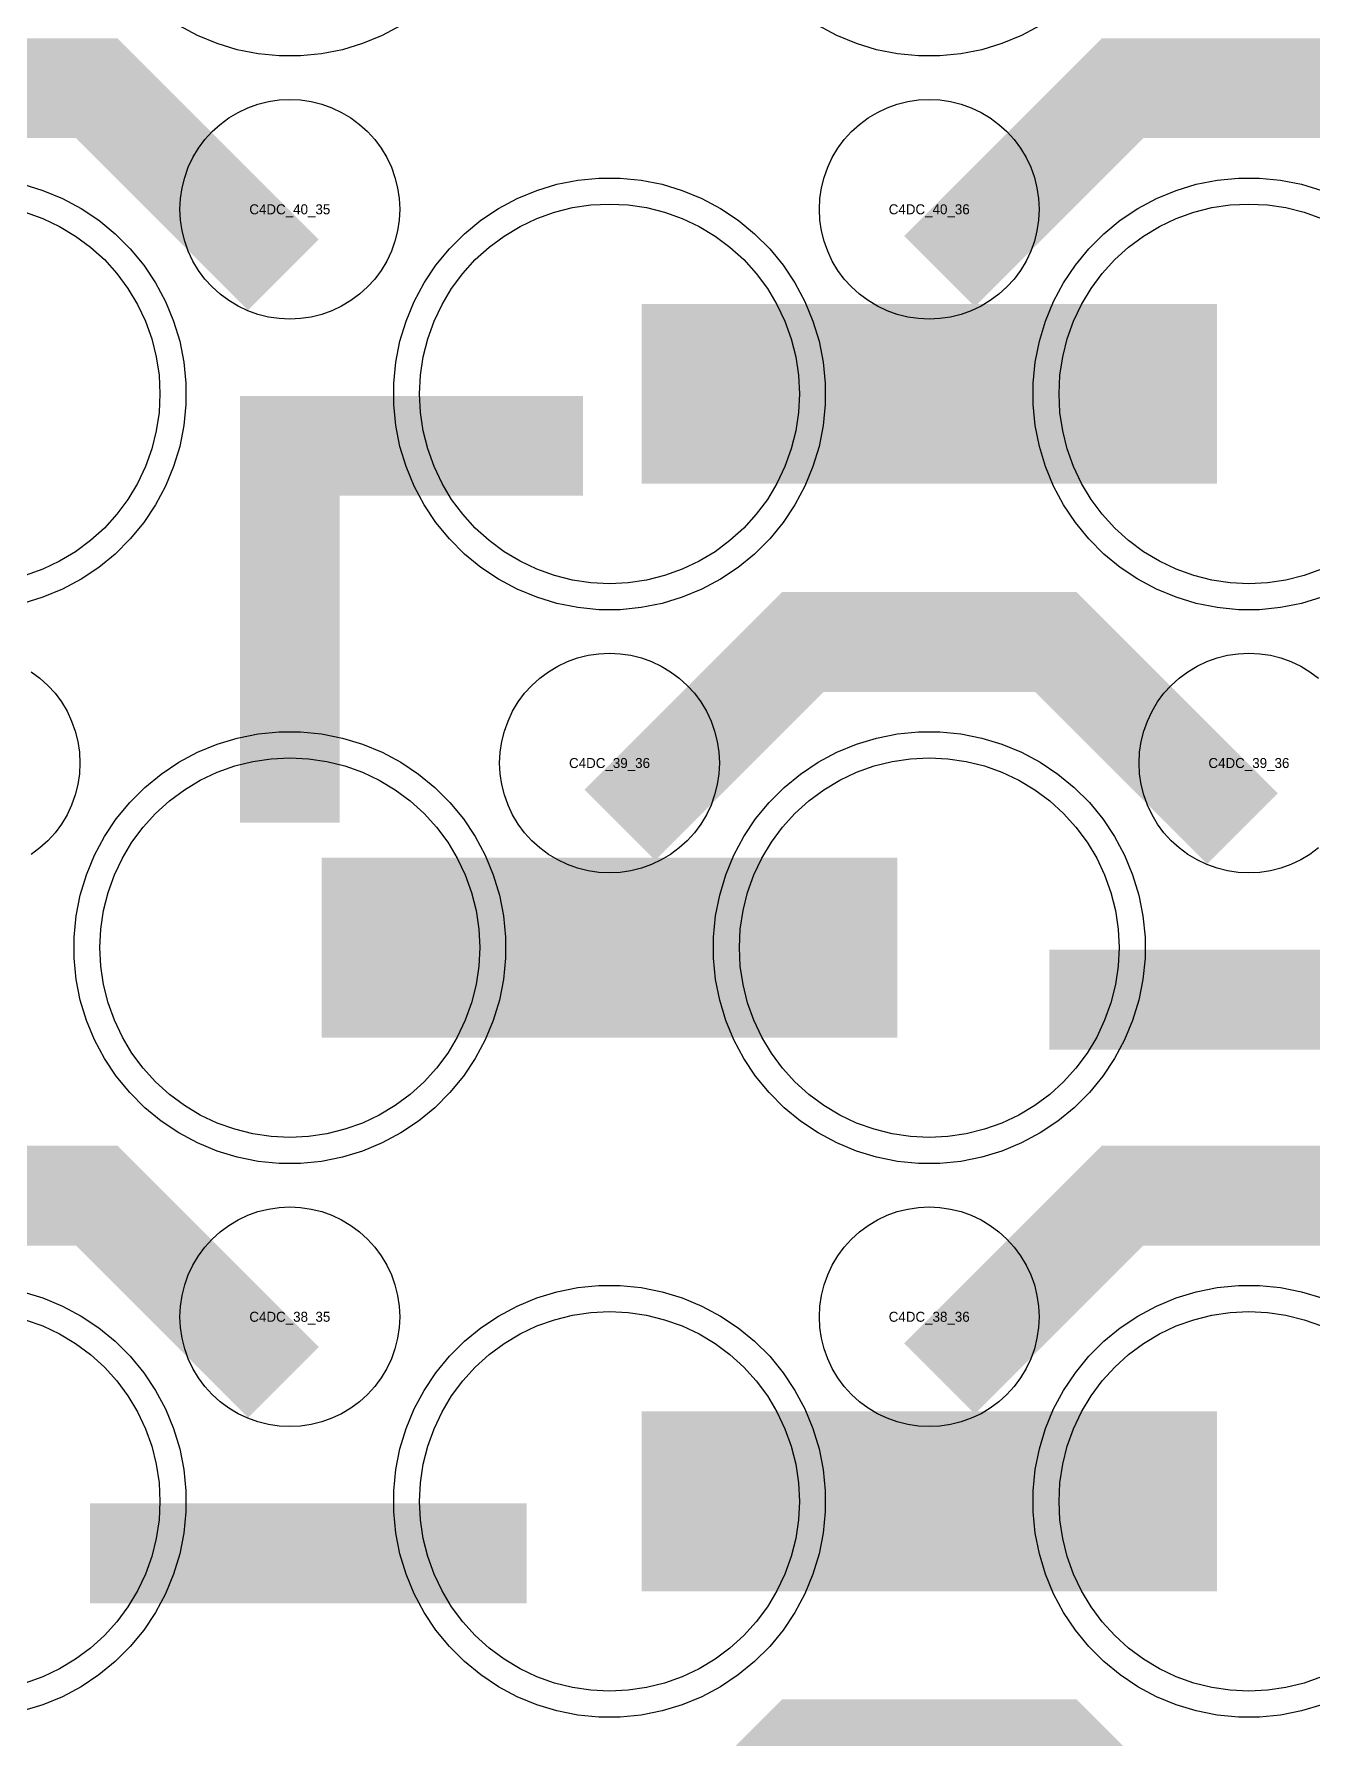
# Model space of a CAD drawing. Extents: x -11880 to 11880, y -14992 to 14992.
# Drawn here: x -624 to -304, y -9633.6 to -9207 of the extents above; entities that cross this region are included whole.
import ezdxf
from ezdxf.enums import TextEntityAlignment as Align

# ---------------------------------------------------------------- set-up
doc = ezdxf.new("R2010")
doc.units = 0
doc.header["$MEASUREMENT"] = 0
for name, color, linetype in [('GDS_775_DT_237', 138, 'CONTINUOUS'), ('RDL1_FS', 34, 'CONTINUOUS'), ('RDL_BS', 160, 'CONTINUOUS')]:
    doc.layers.add(name, color=color, linetype=linetype)

msp = doc.modelspace()

# ---------------------------------------------------------------- linework, layer by layer
at = {"layer": 'RDL1_FS', "color": 241, "true_color": 0xf7abae}
for points in [[(-626.209, -9251.536), (-621.819, -9253.108), (-617.605, -9255.1), (-613.605, -9257.498), (-609.86, -9260.276), (-606.406, -9263.406), (-603.276, -9266.86), (-600.498, -9270.605), (-598.1, -9274.605), (-596.108, -9278.819), (-594.536, -9283.209), (-593.404, -9287.732), (-592.72, -9292.343), (-592.491, -9297), (-592.72, -9301.657), (-593.404, -9306.268), (-594.536, -9310.791), (-596.108, -9315.181), (-598.1, -9319.395), (-600.498, -9323.395), (-603.276, -9327.14), (-606.406, -9330.594), (-609.86, -9333.724), (-613.605, -9336.502), (-617.605, -9338.9), (-621.819, -9340.892), (-626.209, -9342.464)], [(-626.209, -9528.666), (-621.819, -9530.238), (-617.605, -9532.23), (-613.605, -9534.628), (-609.86, -9537.406), (-606.406, -9540.536), (-603.276, -9543.99), (-600.498, -9547.735), (-598.1, -9551.735), (-596.108, -9555.949), (-594.536, -9560.339), (-593.404, -9564.862), (-592.72, -9569.473), (-592.491, -9574.13), (-592.72, -9578.787), (-593.404, -9583.398), (-594.536, -9587.921), (-596.108, -9592.311), (-598.1, -9596.525), (-600.498, -9600.525), (-603.276, -9604.27), (-606.406, -9607.724), (-609.86, -9610.854), (-613.605, -9613.632), (-617.605, -9616.03), (-621.819, -9618.022), (-626.209, -9619.594)], [(-301.819, -9618.022), (-306.209, -9619.594), (-310.732, -9620.726), (-315.343, -9621.41), (-320, -9621.639), (-324.657, -9621.41), (-329.268, -9620.726), (-333.791, -9619.594), (-338.181, -9618.022), (-342.395, -9616.03), (-346.395, -9613.632), (-350.14, -9610.854), (-353.594, -9607.724), (-356.724, -9604.27), (-359.502, -9600.525), (-361.9, -9596.525), (-363.892, -9592.311), (-365.464, -9587.921), (-366.596, -9583.398), (-367.28, -9578.787), (-367.509, -9574.13), (-367.28, -9569.473), (-366.596, -9564.862), (-365.464, -9560.339), (-363.892, -9555.949), (-361.9, -9551.735), (-359.502, -9547.735), (-356.724, -9543.99), (-353.594, -9540.536), (-350.14, -9537.406), (-346.395, -9534.628), (-342.395, -9532.23), (-338.181, -9530.238), (-333.791, -9528.666), (-329.268, -9527.534), (-324.657, -9526.85), (-320, -9526.621), (-315.343, -9526.85), (-310.732, -9527.534), (-306.209, -9528.666), (-301.819, -9530.238)]]:
    msp.add_lwpolyline(points, dxfattribs=at)
at = {"layer": 'RDL1_FS'}
for points in [[(-480, -9344.509), (-484.657, -9344.28), (-489.268, -9343.596), (-493.791, -9342.464), (-498.181, -9340.892), (-502.395, -9338.9), (-506.395, -9336.502), (-510.14, -9333.724), (-513.594, -9330.594), (-516.724, -9327.14), (-519.502, -9323.395), (-521.9, -9319.395), (-523.892, -9315.181), (-525.464, -9310.791), (-526.596, -9306.268), (-527.28, -9301.657), (-527.509, -9297), (-527.28, -9292.343), (-526.596, -9287.732), (-525.464, -9283.209), (-523.892, -9278.819), (-521.9, -9274.605), (-519.502, -9270.605), (-516.724, -9266.86), (-513.594, -9263.406), (-510.14, -9260.276), (-506.395, -9257.498), (-502.395, -9255.1), (-498.181, -9253.108), (-493.791, -9251.536), (-489.268, -9250.404), (-484.657, -9249.72), (-480, -9249.491), (-475.343, -9249.72), (-470.732, -9250.404), (-466.209, -9251.536), (-461.819, -9253.108), (-457.605, -9255.1), (-453.605, -9257.498), (-449.86, -9260.276), (-446.406, -9263.406), (-443.276, -9266.86), (-440.498, -9270.605), (-438.1, -9274.605), (-436.108, -9278.819), (-434.536, -9283.209), (-433.404, -9287.732), (-432.72, -9292.343), (-432.491, -9297), (-432.72, -9301.657), (-433.404, -9306.268), (-434.536, -9310.791), (-436.108, -9315.181), (-438.1, -9319.395), (-440.498, -9323.395), (-443.276, -9327.14), (-446.406, -9330.594), (-449.86, -9333.724), (-453.605, -9336.502), (-457.605, -9338.9), (-461.819, -9340.892), (-466.209, -9342.464), (-470.732, -9343.596), (-475.343, -9344.28)], [(-560, -9483.074), (-564.657, -9482.845), (-569.268, -9482.161), (-573.791, -9481.029), (-578.181, -9479.457), (-582.395, -9477.465), (-586.395, -9475.067), (-590.14, -9472.289), (-593.594, -9469.159), (-596.724, -9465.705), (-599.502, -9461.96), (-601.9, -9457.96), (-603.892, -9453.746), (-605.464, -9449.356), (-606.596, -9444.833), (-607.28, -9440.222), (-607.509, -9435.565), (-607.28, -9430.908), (-606.596, -9426.297), (-605.464, -9421.774), (-603.892, -9417.384), (-601.9, -9413.17), (-599.502, -9409.17), (-596.724, -9405.425), (-593.594, -9401.971), (-590.14, -9398.841), (-586.395, -9396.063), (-582.395, -9393.665), (-578.181, -9391.673), (-573.791, -9390.101), (-569.268, -9388.969), (-564.657, -9388.285), (-560, -9388.056), (-555.343, -9388.285), (-550.732, -9388.969), (-546.209, -9390.101), (-541.819, -9391.673), (-537.605, -9393.665), (-533.605, -9396.063), (-529.86, -9398.841), (-526.406, -9401.971), (-523.276, -9405.425), (-520.498, -9409.17), (-518.1, -9413.17), (-516.108, -9417.384), (-514.536, -9421.774), (-513.404, -9426.297), (-512.72, -9430.908), (-512.491, -9435.565), (-512.72, -9440.222), (-513.404, -9444.833), (-514.536, -9449.356), (-516.108, -9453.746), (-518.1, -9457.96), (-520.498, -9461.96), (-523.276, -9465.705), (-526.406, -9469.159), (-529.86, -9472.289), (-533.605, -9475.067), (-537.605, -9477.465), (-541.819, -9479.457), (-546.209, -9481.029), (-550.732, -9482.161), (-555.343, -9482.845)], [(-400, -9483.074), (-404.657, -9482.845), (-409.268, -9482.161), (-413.791, -9481.029), (-418.181, -9479.457), (-422.395, -9477.465), (-426.395, -9475.067), (-430.14, -9472.289), (-433.594, -9469.159), (-436.724, -9465.705), (-439.502, -9461.96), (-441.9, -9457.96), (-443.892, -9453.746), (-445.464, -9449.356), (-446.596, -9444.833), (-447.28, -9440.222), (-447.509, -9435.565), (-447.28, -9430.908), (-446.596, -9426.297), (-445.464, -9421.774), (-443.892, -9417.384), (-441.9, -9413.17), (-439.502, -9409.17), (-436.724, -9405.425), (-433.594, -9401.971), (-430.14, -9398.841), (-426.395, -9396.063), (-422.395, -9393.665), (-418.181, -9391.673), (-413.791, -9390.101), (-409.268, -9388.969), (-404.657, -9388.285), (-400, -9388.056), (-395.343, -9388.285), (-390.732, -9388.969), (-386.209, -9390.101), (-381.819, -9391.673), (-377.605, -9393.665), (-373.605, -9396.063), (-369.86, -9398.841), (-366.406, -9401.971), (-363.276, -9405.425), (-360.498, -9409.17), (-358.1, -9413.17), (-356.108, -9417.384), (-354.536, -9421.774), (-353.404, -9426.297), (-352.72, -9430.908), (-352.491, -9435.565), (-352.72, -9440.222), (-353.404, -9444.833), (-354.536, -9449.356), (-356.108, -9453.746), (-358.1, -9457.96), (-360.498, -9461.96), (-363.276, -9465.705), (-366.406, -9469.159), (-369.86, -9472.289), (-373.605, -9475.067), (-377.605, -9477.465), (-381.819, -9479.457), (-386.209, -9481.029), (-390.732, -9482.161), (-395.343, -9482.845)]]:
    msp.add_lwpolyline(points, close=True, dxfattribs=at)
msp.add_lwpolyline([(-301.819, -9340.892), (-306.209, -9342.464), (-310.732, -9343.596), (-315.343, -9344.28), (-320, -9344.509), (-324.657, -9344.28), (-329.268, -9343.596), (-333.791, -9342.464), (-338.181, -9340.892), (-342.395, -9338.9), (-346.395, -9336.502), (-350.14, -9333.724), (-353.594, -9330.594), (-356.724, -9327.14), (-359.502, -9323.395), (-361.9, -9319.395), (-363.892, -9315.181), (-365.464, -9310.791), (-366.596, -9306.268), (-367.28, -9301.657), (-367.509, -9297), (-367.28, -9292.343), (-366.596, -9287.732), (-365.464, -9283.209), (-363.892, -9278.819), (-361.9, -9274.605), (-359.502, -9270.605), (-356.724, -9266.86), (-353.594, -9263.406), (-350.14, -9260.276), (-346.395, -9257.498), (-342.395, -9255.1), (-338.181, -9253.108), (-333.791, -9251.536), (-329.268, -9250.404), (-324.657, -9249.72), (-320, -9249.491), (-315.343, -9249.72), (-310.732, -9250.404), (-306.209, -9251.536), (-301.819, -9253.108)], dxfattribs=at)
for points in [[(-471.998, -9297, 45, 45, 0), (-399.998, -9297, 45, 45, 0)], [(-399.998, -9297, 45, 45, 0), (-327.998, -9297, 45, 45, 0)], [(-551.998, -9435.565, 45, 45, 0), (-479.998, -9435.565, 45, 45, 0)], [(-479.998, -9435.565, 45, 45, 0), (-407.998, -9435.565, 45, 45, 0)]]:
    msp.add_lwpolyline(points, format="xyseb", dxfattribs=at)
at = {"layer": 'RDL1_FS', "color": 241, "true_color": 0xf7abae}
msp.add_lwpolyline([(-480, -9621.639), (-484.657, -9621.41), (-489.268, -9620.726), (-493.791, -9619.594), (-498.181, -9618.022), (-502.395, -9616.03), (-506.395, -9613.632), (-510.14, -9610.854), (-513.594, -9607.724), (-516.724, -9604.27), (-519.502, -9600.525), (-521.9, -9596.525), (-523.892, -9592.311), (-525.464, -9587.921), (-526.596, -9583.398), (-527.28, -9578.787), (-527.509, -9574.13), (-527.28, -9569.473), (-526.596, -9564.862), (-525.464, -9560.339), (-523.892, -9555.949), (-521.9, -9551.735), (-519.502, -9547.735), (-516.724, -9543.99), (-513.594, -9540.536), (-510.14, -9537.406), (-506.395, -9534.628), (-502.395, -9532.23), (-498.181, -9530.238), (-493.791, -9528.666), (-489.268, -9527.534), (-484.657, -9526.85), (-480, -9526.621), (-475.343, -9526.85), (-470.732, -9527.534), (-466.209, -9528.666), (-461.819, -9530.238), (-457.605, -9532.23), (-453.605, -9534.628), (-449.86, -9537.406), (-446.406, -9540.536), (-443.276, -9543.99), (-440.498, -9547.735), (-438.1, -9551.735), (-436.108, -9555.949), (-434.536, -9560.339), (-433.404, -9564.862), (-432.72, -9569.473), (-432.491, -9574.13), (-432.72, -9578.787), (-433.404, -9583.398), (-434.536, -9587.921), (-436.108, -9592.311), (-438.1, -9596.525), (-440.498, -9600.525), (-443.276, -9604.27), (-446.406, -9607.724), (-449.86, -9610.854), (-453.605, -9613.632), (-457.605, -9616.03), (-461.819, -9618.022), (-466.209, -9619.594), (-470.732, -9620.726), (-475.343, -9621.41)], close=True, dxfattribs=at)
for points in [[(-471.998, -9574.13, 45, 45, 0), (-399.998, -9574.13, 45, 45, 0)], [(-399.998, -9574.13, 45, 45, 0), (-327.998, -9574.13, 45, 45, 0)]]:
    msp.add_lwpolyline(points, format="xyseb", dxfattribs=at)
at = {"layer": 'RDL_BS', "color": 241, "true_color": 0xf7abae}
for points in [[(-532.223, -9204.818), (-536.885, -9207.31), (-541.795, -9209.341), (-546.835, -9210.872), (-552.062, -9211.918), (-557.356, -9212.435), (-562.644, -9212.435), (-567.938, -9211.918), (-573.165, -9210.872), (-578.205, -9209.341), (-583.115, -9207.31), (-587.777, -9204.818)], [(-372.223, -9204.818), (-376.885, -9207.31), (-381.795, -9209.341), (-386.835, -9210.872), (-392.062, -9211.918), (-397.356, -9212.435), (-402.644, -9212.435), (-407.938, -9211.918), (-413.165, -9210.872), (-418.205, -9209.341), (-423.115, -9207.31), (-427.777, -9204.818)], [(-626.835, -9244.563), (-621.795, -9246.094), (-616.885, -9248.125), (-612.223, -9250.617), (-607.809, -9253.564), (-603.708, -9256.926), (-599.926, -9260.708), (-596.564, -9264.809), (-593.617, -9269.223), (-591.125, -9273.885), (-589.094, -9278.795), (-587.563, -9283.835), (-586.517, -9289.062), (-586, -9294.356), (-586, -9299.644), (-586.517, -9304.938), (-587.563, -9310.165), (-589.094, -9315.205), (-591.125, -9320.115), (-593.617, -9324.777), (-596.564, -9329.191), (-599.926, -9333.292), (-603.708, -9337.074), (-607.809, -9340.436), (-612.223, -9343.383), (-616.885, -9345.875), (-621.795, -9347.906), (-626.835, -9349.437)], [(-626.835, -9521.693), (-621.795, -9523.224), (-616.885, -9525.255), (-612.223, -9527.747), (-607.809, -9530.694), (-603.708, -9534.056), (-599.926, -9537.838), (-596.564, -9541.939), (-593.617, -9546.353), (-591.125, -9551.015), (-589.094, -9555.925), (-587.563, -9560.965), (-586.517, -9566.192), (-586, -9571.486), (-586, -9576.774), (-586.517, -9582.068), (-587.563, -9587.295), (-589.094, -9592.335), (-591.125, -9597.245), (-593.617, -9601.907), (-596.564, -9606.321), (-599.926, -9610.422), (-603.708, -9614.204), (-607.809, -9617.566), (-612.223, -9620.513), (-616.885, -9623.005), (-621.795, -9625.036), (-626.835, -9626.567)], [(-301.795, -9625.036), (-306.835, -9626.567), (-312.062, -9627.613), (-317.356, -9628.13), (-322.644, -9628.13), (-327.938, -9627.613), (-333.165, -9626.567), (-338.205, -9625.036), (-343.115, -9623.005), (-347.777, -9620.513), (-352.191, -9617.566), (-356.292, -9614.204), (-360.074, -9610.422), (-363.436, -9606.321), (-366.383, -9601.907), (-368.875, -9597.245), (-370.906, -9592.335), (-372.437, -9587.295), (-373.483, -9582.068), (-374, -9576.774), (-374, -9571.486), (-373.483, -9566.192), (-372.437, -9560.965), (-370.906, -9555.925), (-368.875, -9551.015), (-366.383, -9546.353), (-363.436, -9541.939), (-360.074, -9537.838), (-356.292, -9534.056), (-352.191, -9530.694), (-347.777, -9527.747), (-343.115, -9525.255), (-338.205, -9523.224), (-333.165, -9521.693), (-327.938, -9520.647), (-322.644, -9520.13), (-317.356, -9520.13), (-312.062, -9520.647), (-306.835, -9521.693), (-301.795, -9523.224)]]:
    msp.add_lwpolyline(points, dxfattribs=at)
at = {"layer": 'RDL_BS'}
for points in [[(-561.599, -9267.213, 25, 25, 0), (-608.313, -9220.499, 25, 25, 0), (-638.071, -9220.499, 25, 25, 0)], [(-397.438, -9266.314, 25, 25, 0), (-351.623, -9220.499, 25, 25, 0), (-318.07, -9220.499, 25, 25, 0)], [(-241.599, -9267.213, 25, 25, 0), (-288.313, -9220.499, 25, 25, 0), (-318.071, -9220.499, 25, 25, 0)], [(-560, -9404.28, 25, 25, 0), (-560, -9297.503, 25, 25, 0)], [(-572.5, -9310.003, 25, 25, 0), (-486.667, -9310.003, 25, 25, 0)], [(-532.944, -9310.003, 25, 25, 0), (-491.74, -9310.003, 25, 25, 0)], [(-560, -9327.972, 25, 25, 0), (-560, -9373.592, 25, 25, 0)], [(-477.438, -9404.879, 25, 25, 0), (-431.623, -9359.064, 25, 25, 0), (-398.07, -9359.064, 25, 25, 0)], [(-321.599, -9405.778, 25, 25, 0), (-368.313, -9359.064, 25, 25, 0), (-398.071, -9359.064, 25, 25, 0)], [(-369.984, -9448.578, 25, 25, 0), (-260.719, -9448.578, 25, 25, 0)], [(-561.599, -9544.343, 25, 25, 0), (-608.313, -9497.629, 25, 25, 0), (-638.071, -9497.629, 25, 25, 0)], [(-397.438, -9543.444, 25, 25, 0), (-351.623, -9497.629, 25, 25, 0), (-318.07, -9497.629, 25, 25, 0)], [(-241.599, -9544.343, 25, 25, 0), (-288.313, -9497.629, 25, 25, 0), (-318.071, -9497.629, 25, 25, 0)], [(-477.438, -9682.009, 25, 25, 0), (-431.623, -9636.194, 25, 25, 0), (-398.07, -9636.194, 25, 25, 0)], [(-321.599, -9682.908, 25, 25, 0), (-368.313, -9636.194, 25, 25, 0), (-398.071, -9636.194, 25, 25, 0)]]:
    msp.add_lwpolyline(points, format="xyseb", dxfattribs=at)
for points in [[(-560, -9278.306), (-562.693, -9278.174), (-565.365, -9277.778), (-567.984, -9277.121), (-570.519, -9276.214), (-572.956, -9275.062), (-575.28, -9273.669), (-577.443, -9272.066), (-579.442, -9270.254), (-581.254, -9268.255), (-582.857, -9266.092), (-584.25, -9263.768), (-585.402, -9261.331), (-586.309, -9258.796), (-586.966, -9256.177), (-587.362, -9253.505), (-587.494, -9250.812), (-587.362, -9248.119), (-586.966, -9245.447), (-586.309, -9242.828), (-585.402, -9240.293), (-584.25, -9237.856), (-582.857, -9235.532), (-581.254, -9233.369), (-579.442, -9231.37), (-577.443, -9229.558), (-575.28, -9227.955), (-572.956, -9226.562), (-570.519, -9225.41), (-567.984, -9224.503), (-565.365, -9223.846), (-562.693, -9223.45), (-560, -9223.318), (-557.307, -9223.45), (-554.635, -9223.846), (-552.016, -9224.503), (-549.481, -9225.41), (-547.044, -9226.562), (-544.72, -9227.955), (-542.557, -9229.558), (-540.558, -9231.37), (-538.746, -9233.369), (-537.143, -9235.532), (-535.75, -9237.856), (-534.598, -9240.293), (-533.691, -9242.828), (-533.034, -9245.447), (-532.638, -9248.119), (-532.506, -9250.812), (-532.638, -9253.505), (-533.034, -9256.177), (-533.691, -9258.796), (-534.598, -9261.331), (-535.75, -9263.768), (-537.143, -9266.092), (-538.746, -9268.255), (-540.558, -9270.254), (-542.557, -9272.066), (-544.72, -9273.669), (-547.044, -9275.062), (-549.481, -9276.214), (-552.016, -9277.121), (-554.635, -9277.778), (-557.307, -9278.174)], [(-400, -9278.306), (-402.693, -9278.174), (-405.365, -9277.778), (-407.984, -9277.121), (-410.519, -9276.214), (-412.956, -9275.062), (-415.28, -9273.669), (-417.443, -9272.066), (-419.442, -9270.254), (-421.254, -9268.255), (-422.857, -9266.092), (-424.25, -9263.768), (-425.402, -9261.331), (-426.309, -9258.796), (-426.966, -9256.177), (-427.362, -9253.505), (-427.494, -9250.812), (-427.362, -9248.119), (-426.966, -9245.447), (-426.309, -9242.828), (-425.402, -9240.293), (-424.25, -9237.856), (-422.857, -9235.532), (-421.254, -9233.369), (-419.442, -9231.37), (-417.443, -9229.558), (-415.28, -9227.955), (-412.956, -9226.562), (-410.519, -9225.41), (-407.984, -9224.503), (-405.365, -9223.846), (-402.693, -9223.45), (-400, -9223.318), (-397.307, -9223.45), (-394.635, -9223.846), (-392.016, -9224.503), (-389.481, -9225.41), (-387.044, -9226.562), (-384.72, -9227.955), (-382.557, -9229.558), (-380.558, -9231.37), (-378.746, -9233.369), (-377.143, -9235.532), (-375.75, -9237.856), (-374.598, -9240.293), (-373.691, -9242.828), (-373.034, -9245.447), (-372.638, -9248.119), (-372.506, -9250.812), (-372.638, -9253.505), (-373.034, -9256.177), (-373.691, -9258.796), (-374.598, -9261.331), (-375.75, -9263.768), (-377.143, -9266.092), (-378.746, -9268.255), (-380.558, -9270.254), (-382.557, -9272.066), (-384.72, -9273.669), (-387.044, -9275.062), (-389.481, -9276.214), (-392.016, -9277.121), (-394.635, -9277.778), (-397.307, -9278.174)], [(-482.644, -9351), (-487.938, -9350.483), (-493.165, -9349.437), (-498.205, -9347.906), (-503.115, -9345.875), (-507.777, -9343.383), (-512.191, -9340.436), (-516.292, -9337.074), (-520.074, -9333.292), (-523.436, -9329.191), (-526.383, -9324.777), (-528.875, -9320.115), (-530.906, -9315.205), (-532.437, -9310.165), (-533.483, -9304.938), (-534, -9299.644), (-534, -9294.356), (-533.483, -9289.062), (-532.437, -9283.835), (-530.906, -9278.795), (-528.875, -9273.885), (-526.383, -9269.223), (-523.436, -9264.809), (-520.074, -9260.708), (-516.292, -9256.926), (-512.191, -9253.564), (-507.777, -9250.617), (-503.115, -9248.125), (-498.205, -9246.094), (-493.165, -9244.563), (-487.938, -9243.517), (-482.644, -9243), (-477.356, -9243), (-472.062, -9243.517), (-466.835, -9244.563), (-461.795, -9246.094), (-456.885, -9248.125), (-452.223, -9250.617), (-447.809, -9253.564), (-443.708, -9256.926), (-439.926, -9260.708), (-436.564, -9264.809), (-433.617, -9269.223), (-431.125, -9273.885), (-429.094, -9278.795), (-427.563, -9283.835), (-426.517, -9289.062), (-426, -9294.356), (-426, -9299.644), (-426.517, -9304.938), (-427.563, -9310.165), (-429.094, -9315.205), (-431.125, -9320.115), (-433.617, -9324.777), (-436.564, -9329.191), (-439.926, -9333.292), (-443.708, -9337.074), (-447.809, -9340.436), (-452.223, -9343.383), (-456.885, -9345.875), (-461.795, -9347.906), (-466.835, -9349.437), (-472.062, -9350.483), (-477.356, -9351)], [(-480, -9416.871), (-482.693, -9416.739), (-485.365, -9416.343), (-487.984, -9415.686), (-490.519, -9414.779), (-492.956, -9413.627), (-495.28, -9412.234), (-497.443, -9410.631), (-499.442, -9408.819), (-501.254, -9406.82), (-502.857, -9404.657), (-504.25, -9402.333), (-505.402, -9399.896), (-506.309, -9397.361), (-506.966, -9394.742), (-507.362, -9392.07), (-507.494, -9389.377), (-507.362, -9386.684), (-506.966, -9384.012), (-506.309, -9381.393), (-505.402, -9378.858), (-504.25, -9376.421), (-502.857, -9374.097), (-501.254, -9371.934), (-499.442, -9369.935), (-497.443, -9368.123), (-495.28, -9366.52), (-492.956, -9365.127), (-490.519, -9363.975), (-487.984, -9363.068), (-485.365, -9362.411), (-482.693, -9362.015), (-480, -9361.883), (-477.307, -9362.015), (-474.635, -9362.411), (-472.016, -9363.068), (-469.481, -9363.975), (-467.044, -9365.127), (-464.72, -9366.52), (-462.557, -9368.123), (-460.558, -9369.935), (-458.746, -9371.934), (-457.143, -9374.097), (-455.75, -9376.421), (-454.598, -9378.858), (-453.691, -9381.393), (-453.034, -9384.012), (-452.638, -9386.684), (-452.506, -9389.377), (-452.638, -9392.07), (-453.034, -9394.742), (-453.691, -9397.361), (-454.598, -9399.896), (-455.75, -9402.333), (-457.143, -9404.657), (-458.746, -9406.82), (-460.558, -9408.819), (-462.557, -9410.631), (-464.72, -9412.234), (-467.044, -9413.627), (-469.481, -9414.779), (-472.016, -9415.686), (-474.635, -9416.343), (-477.307, -9416.739)], [(-562.644, -9489.565), (-567.938, -9489.048), (-573.165, -9488.002), (-578.205, -9486.471), (-583.115, -9484.44), (-587.777, -9481.948), (-592.191, -9479.001), (-596.292, -9475.639), (-600.074, -9471.857), (-603.436, -9467.756), (-606.383, -9463.342), (-608.875, -9458.68), (-610.906, -9453.77), (-612.437, -9448.73), (-613.483, -9443.503), (-614, -9438.209), (-614, -9432.921), (-613.483, -9427.627), (-612.437, -9422.4), (-610.906, -9417.36), (-608.875, -9412.45), (-606.383, -9407.788), (-603.436, -9403.374), (-600.074, -9399.273), (-596.292, -9395.491), (-592.191, -9392.129), (-587.777, -9389.182), (-583.115, -9386.69), (-578.205, -9384.659), (-573.165, -9383.128), (-567.938, -9382.082), (-562.644, -9381.565), (-557.356, -9381.565), (-552.062, -9382.082), (-546.835, -9383.128), (-541.795, -9384.659), (-536.885, -9386.69), (-532.223, -9389.182), (-527.809, -9392.129), (-523.708, -9395.491), (-519.926, -9399.273), (-516.564, -9403.374), (-513.617, -9407.788), (-511.125, -9412.45), (-509.094, -9417.36), (-507.563, -9422.4), (-506.517, -9427.627), (-506, -9432.921), (-506, -9438.209), (-506.517, -9443.503), (-507.563, -9448.73), (-509.094, -9453.77), (-511.125, -9458.68), (-513.617, -9463.342), (-516.564, -9467.756), (-519.926, -9471.857), (-523.708, -9475.639), (-527.809, -9479.001), (-532.223, -9481.948), (-536.885, -9484.44), (-541.795, -9486.471), (-546.835, -9488.002), (-552.062, -9489.048), (-557.356, -9489.565)], [(-402.644, -9489.565), (-407.938, -9489.048), (-413.165, -9488.002), (-418.205, -9486.471), (-423.115, -9484.44), (-427.777, -9481.948), (-432.191, -9479.001), (-436.292, -9475.639), (-440.074, -9471.857), (-443.436, -9467.756), (-446.383, -9463.342), (-448.875, -9458.68), (-450.906, -9453.77), (-452.437, -9448.73), (-453.483, -9443.503), (-454, -9438.209), (-454, -9432.921), (-453.483, -9427.627), (-452.437, -9422.4), (-450.906, -9417.36), (-448.875, -9412.45), (-446.383, -9407.788), (-443.436, -9403.374), (-440.074, -9399.273), (-436.292, -9395.491), (-432.191, -9392.129), (-427.777, -9389.182), (-423.115, -9386.69), (-418.205, -9384.659), (-413.165, -9383.128), (-407.938, -9382.082), (-402.644, -9381.565), (-397.356, -9381.565), (-392.062, -9382.082), (-386.835, -9383.128), (-381.795, -9384.659), (-376.885, -9386.69), (-372.223, -9389.182), (-367.809, -9392.129), (-363.708, -9395.491), (-359.926, -9399.273), (-356.564, -9403.374), (-353.617, -9407.788), (-351.125, -9412.45), (-349.094, -9417.36), (-347.563, -9422.4), (-346.517, -9427.627), (-346, -9432.921), (-346, -9438.209), (-346.517, -9443.503), (-347.563, -9448.73), (-349.094, -9453.77), (-351.125, -9458.68), (-353.617, -9463.342), (-356.564, -9467.756), (-359.926, -9471.857), (-363.708, -9475.639), (-367.809, -9479.001), (-372.223, -9481.948), (-376.885, -9484.44), (-381.795, -9486.471), (-386.835, -9488.002), (-392.062, -9489.048), (-397.356, -9489.565)], [(-560, -9555.436), (-562.693, -9555.304), (-565.365, -9554.908), (-567.984, -9554.251), (-570.519, -9553.344), (-572.956, -9552.192), (-575.28, -9550.799), (-577.443, -9549.196), (-579.442, -9547.384), (-581.254, -9545.385), (-582.857, -9543.222), (-584.25, -9540.898), (-585.402, -9538.461), (-586.309, -9535.926), (-586.966, -9533.307), (-587.362, -9530.635), (-587.494, -9527.942), (-587.362, -9525.249), (-586.966, -9522.577), (-586.309, -9519.958), (-585.402, -9517.423), (-584.25, -9514.986), (-582.857, -9512.662), (-581.254, -9510.499), (-579.442, -9508.5), (-577.443, -9506.688), (-575.28, -9505.085), (-572.956, -9503.692), (-570.519, -9502.54), (-567.984, -9501.633), (-565.365, -9500.976), (-562.693, -9500.58), (-560, -9500.448), (-557.307, -9500.58), (-554.635, -9500.976), (-552.016, -9501.633), (-549.481, -9502.54), (-547.044, -9503.692), (-544.72, -9505.085), (-542.557, -9506.688), (-540.558, -9508.5), (-538.746, -9510.499), (-537.143, -9512.662), (-535.75, -9514.986), (-534.598, -9517.423), (-533.691, -9519.958), (-533.034, -9522.577), (-532.638, -9525.249), (-532.506, -9527.942), (-532.638, -9530.635), (-533.034, -9533.307), (-533.691, -9535.926), (-534.598, -9538.461), (-535.75, -9540.898), (-537.143, -9543.222), (-538.746, -9545.385), (-540.558, -9547.384), (-542.557, -9549.196), (-544.72, -9550.799), (-547.044, -9552.192), (-549.481, -9553.344), (-552.016, -9554.251), (-554.635, -9554.908), (-557.307, -9555.304)], [(-400, -9555.436), (-402.693, -9555.304), (-405.365, -9554.908), (-407.984, -9554.251), (-410.519, -9553.344), (-412.956, -9552.192), (-415.28, -9550.799), (-417.443, -9549.196), (-419.442, -9547.384), (-421.254, -9545.385), (-422.857, -9543.222), (-424.25, -9540.898), (-425.402, -9538.461), (-426.309, -9535.926), (-426.966, -9533.307), (-427.362, -9530.635), (-427.494, -9527.942), (-427.362, -9525.249), (-426.966, -9522.577), (-426.309, -9519.958), (-425.402, -9517.423), (-424.25, -9514.986), (-422.857, -9512.662), (-421.254, -9510.499), (-419.442, -9508.5), (-417.443, -9506.688), (-415.28, -9505.085), (-412.956, -9503.692), (-410.519, -9502.54), (-407.984, -9501.633), (-405.365, -9500.976), (-402.693, -9500.58), (-400, -9500.448), (-397.307, -9500.58), (-394.635, -9500.976), (-392.016, -9501.633), (-389.481, -9502.54), (-387.044, -9503.692), (-384.72, -9505.085), (-382.557, -9506.688), (-380.558, -9508.5), (-378.746, -9510.499), (-377.143, -9512.662), (-375.75, -9514.986), (-374.598, -9517.423), (-373.691, -9519.958), (-373.034, -9522.577), (-372.638, -9525.249), (-372.506, -9527.942), (-372.638, -9530.635), (-373.034, -9533.307), (-373.691, -9535.926), (-374.598, -9538.461), (-375.75, -9540.898), (-377.143, -9543.222), (-378.746, -9545.385), (-380.558, -9547.384), (-382.557, -9549.196), (-384.72, -9550.799), (-387.044, -9552.192), (-389.481, -9553.344), (-392.016, -9554.251), (-394.635, -9554.908), (-397.307, -9555.304)]]:
    msp.add_lwpolyline(points, close=True, dxfattribs=at)
for points in [[(-301.795, -9347.906), (-306.835, -9349.437), (-312.062, -9350.483), (-317.356, -9351), (-322.644, -9351), (-327.938, -9350.483), (-333.165, -9349.437), (-338.205, -9347.906), (-343.115, -9345.875), (-347.777, -9343.383), (-352.191, -9340.436), (-356.292, -9337.074), (-360.074, -9333.292), (-363.436, -9329.191), (-366.383, -9324.777), (-368.875, -9320.115), (-370.906, -9315.205), (-372.437, -9310.165), (-373.483, -9304.938), (-374, -9299.644), (-374, -9294.356), (-373.483, -9289.062), (-372.437, -9283.835), (-370.906, -9278.795), (-368.875, -9273.885), (-366.383, -9269.223), (-363.436, -9264.809), (-360.074, -9260.708), (-356.292, -9256.926), (-352.191, -9253.564), (-347.777, -9250.617), (-343.115, -9248.125), (-338.205, -9246.094), (-333.165, -9244.563), (-327.938, -9243.517), (-322.644, -9243), (-317.356, -9243), (-312.062, -9243.517), (-306.835, -9244.563), (-301.795, -9246.094)], [(-302.557, -9410.631), (-304.72, -9412.234), (-307.044, -9413.627), (-309.481, -9414.779), (-312.016, -9415.686), (-314.635, -9416.343), (-317.307, -9416.739), (-320, -9416.871), (-322.693, -9416.739), (-325.365, -9416.343), (-327.984, -9415.686), (-330.519, -9414.779), (-332.956, -9413.627), (-335.28, -9412.234), (-337.443, -9410.631), (-339.442, -9408.819), (-341.254, -9406.82), (-342.857, -9404.657), (-344.25, -9402.333), (-345.402, -9399.896), (-346.309, -9397.361), (-346.966, -9394.742), (-347.362, -9392.07), (-347.494, -9389.377), (-347.362, -9386.684), (-346.966, -9384.012), (-346.309, -9381.393), (-345.402, -9378.858), (-344.25, -9376.421), (-342.857, -9374.097), (-341.254, -9371.934), (-339.442, -9369.935), (-337.443, -9368.123), (-335.28, -9366.52), (-332.956, -9365.127), (-330.519, -9363.975), (-327.984, -9363.068), (-325.365, -9362.411), (-322.693, -9362.015), (-320, -9361.883), (-317.307, -9362.015), (-314.635, -9362.411), (-312.016, -9363.068), (-309.481, -9363.975), (-307.044, -9365.127), (-304.72, -9366.52), (-302.557, -9368.123)], [(-624.72, -9366.52), (-622.557, -9368.123), (-620.558, -9369.935), (-618.746, -9371.934), (-617.143, -9374.097), (-615.75, -9376.421), (-614.598, -9378.858), (-613.691, -9381.393), (-613.034, -9384.012), (-612.638, -9386.684), (-612.506, -9389.377), (-612.638, -9392.07), (-613.034, -9394.742), (-613.691, -9397.361), (-614.598, -9399.896), (-615.75, -9402.333), (-617.143, -9404.657), (-618.746, -9406.82), (-620.558, -9408.819), (-622.557, -9410.631), (-624.72, -9412.234)]]:
    msp.add_lwpolyline(points, dxfattribs=at)
at = {"layer": 'RDL_BS', "color": 241, "true_color": 0xf7abae}
msp.add_lwpolyline([(-482.644, -9628.13), (-487.938, -9627.613), (-493.165, -9626.567), (-498.205, -9625.036), (-503.115, -9623.005), (-507.777, -9620.513), (-512.191, -9617.566), (-516.292, -9614.204), (-520.074, -9610.422), (-523.436, -9606.321), (-526.383, -9601.907), (-528.875, -9597.245), (-530.906, -9592.335), (-532.437, -9587.295), (-533.483, -9582.068), (-534, -9576.774), (-534, -9571.486), (-533.483, -9566.192), (-532.437, -9560.965), (-530.906, -9555.925), (-528.875, -9551.015), (-526.383, -9546.353), (-523.436, -9541.939), (-520.074, -9537.838), (-516.292, -9534.056), (-512.191, -9530.694), (-507.777, -9527.747), (-503.115, -9525.255), (-498.205, -9523.224), (-493.165, -9521.693), (-487.938, -9520.647), (-482.644, -9520.13), (-477.356, -9520.13), (-472.062, -9520.647), (-466.835, -9521.693), (-461.795, -9523.224), (-456.885, -9525.255), (-452.223, -9527.747), (-447.809, -9530.694), (-443.708, -9534.056), (-439.926, -9537.838), (-436.564, -9541.939), (-433.617, -9546.353), (-431.125, -9551.015), (-429.094, -9555.925), (-427.563, -9560.965), (-426.517, -9566.192), (-426, -9571.486), (-426, -9576.774), (-426.517, -9582.068), (-427.563, -9587.295), (-429.094, -9592.335), (-431.125, -9597.245), (-433.617, -9601.907), (-436.564, -9606.321), (-439.926, -9610.422), (-443.708, -9614.204), (-447.809, -9617.566), (-452.223, -9620.513), (-456.885, -9623.005), (-461.795, -9625.036), (-466.835, -9626.567), (-472.062, -9627.613), (-477.356, -9628.13)], close=True, dxfattribs=at)
msp.add_lwpolyline([(-609.984, -9587.143, 25, 25, 0), (-500.719, -9587.143, 25, 25, 0)], format="xyseb", dxfattribs=at)

# ---------------------------------------------------------------- texts
at = {"layer": 'GDS_775_DT_237'}
for s, p in [('C4DC_40_35', (-560, -9250.812)), ('C4DC_40_35', (-560, -9250.812)), ('C4DC_40_36', (-400, -9250.812)), ('C4DC_40_36', (-400, -9250.812)), ('C4DC_39_36', (-480, -9389.377)), ('C4DC_39_36', (-480, -9389.377)), ('C4DC_39_36', (-320, -9389.377)), ('C4DC_39_36', (-320, -9389.377)), ('C4DC_38_35', (-560, -9527.942)), ('C4DC_38_35', (-560, -9527.942)), ('C4DC_38_36', (-400, -9527.942)), ('C4DC_38_36', (-400, -9527.942))]:
    msp.add_text(s, height=2.5, dxfattribs=at).set_placement(p, align=Align.MIDDLE_CENTER)

doc.saveas('drawing.dxf')
